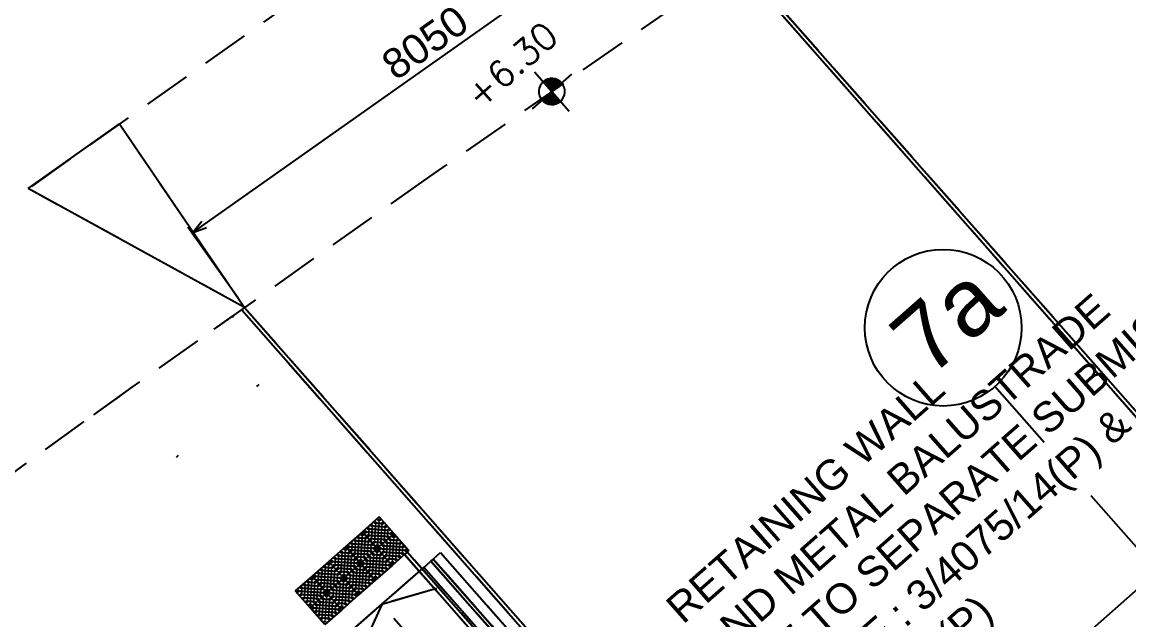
# Model space of a CAD drawing. Header units: millimetres. Extents: x 832728086 to 834530684, y 817551485 to 818349469.
# Drawn here: x 834290311 to 834305145, y 818025595 to 818033608 of the extents above; entities that cross this region are included whole.
import ezdxf

# ---------------------------------------------------------------- set-up
doc = ezdxf.new("R2010")
doc.units = ezdxf.units.MM
doc.header["$LTSCALE"] = 100
for name, pattern in [('CENTER', [2, 1.25, -0.25, 0.25, -0.25]), ('Grid Line', [22.225, 12.7, -3.175, 3.175, -3.175]), ('Hidden', [9.525, 6.35, -3.175])]:
    doc.linetypes.add(name, pattern=pattern)
for name, color, linetype in [('+C-10', 10, 'Continuous'), ('+C-160', 160, 'Hidden'), ('+FS10', 10, 'Continuous'), ('DLN020__', 6, 'Continuous'), ('DLN030_1', 1, 'Continuous'), ('DLN051__', 7, 'Continuous'), ('DLN240__', 1, 'Continuous'), ('DLN810__', 7, 'Continuous'), ('DLN980__', 1, 'Continuous'), ('LEVEL', 7, 'Continuous')]:
    doc.layers.add(name, color=color, linetype=linetype)
doc.layers.add('Tactile', color=251, linetype='Continuous', lineweight=5)
doc.styles.add('romans', font='romans.shx')
doc.styles.get("Standard").update_dxf_attribs({"font": 'swiss.ttf'})
doc.styles.add('Swis721tBT', font='swissl.ttf')
doc.dimstyles.new('INTDIM', dxfattribs={"dimtxt": 200, "dimasz": 125, "dimexe": 100, "dimexo": 150, "dimgap": 80, "dimtad": 1, "dimdec": 0, "dimzin": 9, "dimdsep": 46, "dimtxsty": 'Swis721tBT', "dimblk": 'OPEN30', "dimcen": -125, "dimclrd": 256, "dimclre": 256, "dimclrt": 2, "dimaunit": 1, "dimadec": 1, "dimazin": 0, "dimtfac": 0.444444, "dimtdec": 0, "dimtix": 1, "dimtmove": 2, "dimatfit": 3, "dimldrblk": 'OPEN30', "dimfxl": 0, "dimtolj": 1, "dimlwd": -1, "dimlwe": -1, "dimarcsym": 0})

# ---------------------------------------------------------------- blocks, each defined once
blk = doc.blocks.new('_Open30')
at = {"color": 0, "linetype": 'ByBlock', "lineweight": -2}
for p, q in [((-1, 0.268), (0, 0)), ((0, 0), (-1, -0.268)), ((0, 0), (-1, 0))]:
    blk.add_line(p, q, dxfattribs=at)
blk = doc.blocks.new('*D22')
at = {"layer": 'Defpoints', "color": 0}
for p in [(834305899, 818025826), (834306600, 818025030), (834301076, 818016928)]:
    blk.add_point(p, dxfattribs=at)
at = {"layer": 'DLN030_1', "linetype": 'Continuous'}
for p, q in [((834305998, 818025714), (834306666, 818024955)), ((834299619, 818018886), (834306450, 818024898)), ((834300976, 818017040), (834299402, 818018829))]:
    blk.add_line(p, q, dxfattribs=at)
at = {"layer": 'DLN030_1', "xscale": 200, "yscale": 200, "zscale": 200}
for p, rotation in [((834306600, 818025030), 41.35019658542596), ((834299468, 818018754), 221.3501965854259)]:
    blk.add_blockref('_Open30', p, dxfattribs=dict(at, rotation=rotation))
at = {"layer": 'DLN030_1', "color": 2, "insert": (834302846, 818022106), "char_height": 400, "attachment_point": 5, "rotation": 41.3502, "style": 'Swis721tBT'}
blk.add_mtext('\\A1;9500', dxfattribs=at)
blk = doc.blocks.new('*D27')
at = {"layer": 'Defpoints', "color": 0}
for p in [(834319694, 818041484), (834321070, 818039921), (834269173, 817997022)]:
    blk.add_point(p, dxfattribs=at)
at = {"layer": 'DLN030_1', "linetype": 'Continuous'}
for p, q in [((834319793, 818041372), (834321136, 818039846)), ((834270699, 817995591), (834320919, 818039789)), ((834269272, 817996909), (834270615, 817995384))]:
    blk.add_line(p, q, dxfattribs=at)
at = {"layer": 'DLN030_1', "xscale": 200, "yscale": 200, "zscale": 200}
for p, rotation in [((834321070, 818039921), 41.35019658542596), ((834270548, 817995459), 221.3501965854259)]:
    blk.add_blockref('_Open30', p, dxfattribs=dict(at, rotation=rotation))
at = {"layer": 'DLN030_1', "color": 2, "insert": (834294850, 818017825), "char_height": 400, "attachment_point": 1, "rotation": 41.3502, "line_spacing_factor": 0.938532, "style": 'Swis721tBT'}
blk.add_mtext('\\A1;67300', dxfattribs=at)
blk = doc.blocks.new('*X5')
at = {"color": 0}
for p, q in [((45956, 42700), (46156, 42700)), ((45956, 42694), (46156, 42694)), ((45957, 42688), (46156, 42688)), ((45957, 42681), (46156, 42681)), ((45958, 42675), (46156, 42675)), ((45959, 42669), (46156, 42669)), ((45960, 42662), (46156, 42662)), ((45962, 42656), (46156, 42656)), ((45964, 42650), (46156, 42650)), ((45965, 42644), (46156, 42644)), ((45968, 42638), (46156, 42638)), ((45970, 42631), (46156, 42631)), ((45973, 42625), (46156, 42625)), ((45975, 42619), (46156, 42619)), ((45978, 42612), (46156, 42612)), ((45982, 42606), (46156, 42606)), ((45986, 42600), (46156, 42600)), ((45990, 42594), (46156, 42594)), ((45994, 42588), (46156, 42588)), ((45999, 42581), (46156, 42581)), ((46004, 42575), (46156, 42575)), ((46009, 42569), (46156, 42569)), ((46015, 42562), (46156, 42562)), ((46022, 42556), (46156, 42556)), ((46029, 42550), (46156, 42550)), ((46037, 42544), (46156, 42544)), ((46047, 42538), (46156, 42538)), ((46057, 42531), (46156, 42531)), ((46069, 42525), (46156, 42525)), ((46083, 42519), (46156, 42519)), ((46102, 42512), (46156, 42512)), ((46133, 42506), (46156, 42506))]:
    blk.add_line(p, q, dxfattribs=at)
blk = doc.blocks.new('*X4')
at = {"color": 0}
for p, q in [((46156, 42900), (46200, 42900)), ((46156, 42894), (46222, 42894)), ((46156, 42888), (46238, 42888)), ((46156, 42881), (46250, 42881)), ((46156, 42875), (46261, 42875)), ((46156, 42869), (46271, 42869)), ((46156, 42862), (46279, 42862)), ((46156, 42856), (46287, 42856)), ((46156, 42850), (46294, 42850)), ((46156, 42844), (46300, 42844)), ((46156, 42838), (46306, 42838)), ((46156, 42831), (46311, 42831)), ((46156, 42825), (46316, 42825)), ((46156, 42819), (46320, 42819)), ((46156, 42812), (46324, 42812)), ((46156, 42806), (46328, 42806)), ((46156, 42800), (46332, 42800)), ((46156, 42794), (46335, 42794)), ((46156, 42788), (46338, 42788)), ((46156, 42781), (46341, 42781)), ((46156, 42775), (46343, 42775)), ((46156, 42769), (46345, 42769)), ((46156, 42762), (46347, 42762)), ((46156, 42756), (46349, 42756)), ((46156, 42750), (46351, 42750)), ((46156, 42744), (46352, 42744)), ((46156, 42738), (46353, 42738)), ((46156, 42731), (46354, 42731)), ((46156, 42725), (46355, 42725)), ((46156, 42719), (46355, 42719)), ((46156, 42712), (46356, 42712)), ((46156, 42706), (46356, 42706))]:
    blk.add_line(p, q, dxfattribs=at)
blk = doc.blocks.new('ELFIN')
at = {"layer": 'LEVEL'}
for p, q in [((0, 0.5), (0, 0)), ((0, 0), (-0.5, 0)), ((0, 0), (0, -0.5)), ((0.5, 0), (0, 0))]:
    blk.add_line(p, q, dxfattribs=at)
for start, end in [(90, 180), (0, 90), (180, 270), (270, 0)]:
    blk.add_arc((0, 0), 0.25, start, end, dxfattribs=at)
at = {"layer": 'LEVEL', "xscale": 0.00125, "yscale": 0.00125, "zscale": 0.00125}
for name in ['*X4', '*X5']:
    blk.add_blockref(name, (-57.695, -53.381), dxfattribs=at)
at = {"layer": 'LEVEL', "style": 'romans'}
blk.add_attdef('ELFIN', (0.254, 0.347), '', height=0.5, dxfattribs=at)
blk = doc.blocks.new('*D81')
at = {"layer": 'Defpoints', "color": 0}
for p in [(834299165, 818035423), (834299868, 818034427, 0), (834293292, 818029783, 0)]:
    blk.add_point(p, dxfattribs=at)
at = {"layer": 'DLN030_1', "linetype": 'Continuous'}
for p, q in [((834299781, 818034550), (834299107, 818035504)), ((834292752, 818030894), (834299001, 818035307)), ((834293205, 818029906), (834292531, 818030860))]:
    blk.add_line(p, q, dxfattribs=at)
at = {"layer": 'DLN030_1', "xscale": 200, "yscale": 200, "zscale": 200}
for p, rotation in [((834299165, 818035423), 35.22979827931187), ((834292589, 818030779), 215.2297982793119)]:
    blk.add_blockref('_Open30', p, dxfattribs=dict(at, rotation=rotation))
at = {"layer": 'DLN030_1', "color": 2, "insert": (834295712, 818033334), "char_height": 400, "attachment_point": 5, "rotation": 35.2298, "style": 'Swis721tBT'}
blk.add_mtext('\\A1;8050', dxfattribs=at)
blk = doc.blocks.new('turning 1')
at = {"layer": 'Tactile'}
blk.add_lwpolyline([(0, 0), (300, 0), (300, -300), (0, -300)], close=True, dxfattribs=at)
for centre in [(30, -30), (30, -90), (30, -150), (60, -60), (60, -120), (90, -30), (90, -90), (90, -150), (120, -60), (120, -120), (150, -30), (150, -90), (150, -150), (180, -60), (180, -120), (210, -30), (210, -90), (210, -150), (240, -60), (240, -120), (270, -30), (270, -90), (270, -150), (30, -210), (30, -270), (60, -180), (60, -240), (90, -210), (90, -270), (120, -180), (120, -240), (150, -210), (150, -270), (180, -180), (180, -240), (210, -210), (210, -270), (240, -180), (240, -240), (270, -210), (270, -270)]:
    blk.add_circle(centre, 11, dxfattribs=at)
blk = doc.blocks.new('A$C62367616')
at = {"layer": 'Tactile', "ltscale": 20, "rotation": 0.02040770575071527}
for p in [(0, 450), (0, 150), (0, -150)]:
    blk.add_blockref('turning 1', p, dxfattribs=at)
blk = doc.blocks.new('A$C03875627')
at = {"layer": 'Tactile', "xscale": -1, "rotation": 90.00006761008115}
for p in [(33900, 18200, 0), (34500, 18200, 0)]:
    blk.add_blockref('A$C62367616', p, dxfattribs=at)
at = {"layer": 'Tactile', "rotation": 90.0000677499662}
for p in [(33900, 17600, 0), (34500, 17600, 0), (34050, 6700, 0), (34350, 6700, 0), (34050, 6400, 0), (34350, 6400, 0)]:
    blk.add_blockref('A$C62367616', p, dxfattribs=at)
blk = doc.blocks.new('A$C062A3D83')
at = {"layer": '+C-160'}
for p, q in [((-23442, 29133, 0), (-10556, 14492, 0)), ((-23442, 29133, 0), (-13133, 17420, 0)), ((-23400, 29162, 0), (-10519, 14525, 0)), ((-32940, 26116, 0), (-31715, 26983, 0)), ((-31715, 26983, 0), (-30042, 24523, 0)), ((-30042, 24523, 0), (-32940, 26116, 0)), ((-30079, 24490, 0), (-14723, 7042, 0)), ((-30042, 24523, 0), (-14686, 7075, 0)), ((-30042, 24523, 0), (-19139, 12135, 0)), ((-30206, 24407, 0), (-30451, 24232, 735)), ((-30190, 24389, 0), (-30206, 24407, 0)), ((-31722, 23329, 4531), (-31967, 23154, 5266)), ((-27861, 21243, 0), (-27898, 21210, 0)), ((-27861, 21243, 0), (-27898, 21210, 0)), ((-25352, 18393, 0), (-27861, 21243, 0)), ((-21056, 13511, 0), (-27861, 21243, 0)), ((-27640, 21038, 0), (-27415, 21236, 0)), ((-27640, 21038, 0), (-27415, 21236, 0)), ((-27415, 21236, 0), (-19157, 11853, 0)), ((-27415, 21236, 0), (-19289, 12003, 0)), ((-27898, 21210, 0), (-25390, 18360, 0)), ((-21094, 13478, 0), (-27898, 21210, 0)), ((-27513, 21150, 0), (-27543, 21124, 0)), ((-27543, 21124, 0), (-19416, 11890, 0)), ((-27543, 21124, 0), (-19384, 11853, 0)), ((-27543, 21124, 0), (-19416, 11890, 0)), ((-19386, 11917, 0), (-27513, 21150, 0)), ((-27513, 21150, 0), (-19354, 11879, 0)), ((-27513, 21150, 0), (-19386, 11917, 0)), ((-28766, 20047, 0), (-27640, 21038, 0)), ((-28766, 20047, 0), (-27640, 21038, 0)), ((-19481, 11767, 0), (-27640, 21038, 0)), ((-19514, 11804, 0), (-27640, 21038, 0)), ((-27465, 20756, 0), (-28203, 20542, 0)), ((-27465, 20756, 0), (-28203, 20542, 0)), ((-28203, 20542, 0), (-28517, 19847, 0)), ((-28203, 20542, 0), (-28517, 19847, 0))]:
    blk.add_line(p, q, dxfattribs=at)
blk.add_lwpolyline([(-32940, 26116), (-31715, 26983), (-30042, 24523), (-32940, 26116)], dxfattribs=at)
at = {"layer": '+C-160', "elevation": 0}
for points in [[(-28460, 21516), (-28262, 21290), (-28037, 21489), (-28235, 21714)], [(-28685, 21317), (-28487, 21092), (-28262, 21290), (-28460, 21516)], [(-28064, 21065), (-28262, 21290), (-28037, 21489), (-27839, 21263)], [(-28911, 21119), (-28712, 20894), (-28487, 21092), (-28685, 21317)], [(-28911, 21119), (-28712, 20894), (-28487, 21092), (-28685, 21317)], [(-28289, 20867), (-28487, 21092), (-28262, 21290), (-28064, 21065)], [(-29136, 20921), (-28938, 20696), (-28712, 20894), (-28911, 21119)], [(-28514, 20669), (-28712, 20894), (-28487, 21092), (-28289, 20867)], [(-28514, 20669), (-28712, 20894), (-28487, 21092), (-28289, 20867)], [(-29361, 20723), (-29163, 20498), (-28938, 20696), (-29136, 20921)], [(-28739, 20471), (-28938, 20696), (-28712, 20894), (-28514, 20669)], [(-28965, 20272), (-29163, 20498), (-28938, 20696), (-28739, 20471)]]:
    blk.add_lwpolyline(points, close=True, dxfattribs=at)
at = {"layer": '+C-160'}
for points in [[(-7056, 40086, 0), (-15384, 34549, 0), (-17735, 32987, 0), (-20648, 31035, 0), (-23547, 29062, 0), (-24202, 28612, 0), (-27563, 26278, 0), (-31550, 23455, 0), (-32197, 22992, 0), (-35510, 20592, 0), (-37489, 19138, 0), (-39440, 17689, 0), (-40930, 16573, 0), (-47399, 11707, 0), (-55390, 5696, 0), (-63209, -545, 0), (-66288, -3003, 0), (-67610, -4057, 0), (-71028, -6786, 0), (-78847, -13027, 0), (-86666, -19268, 0), (-88540, -20678, 0)], [(-8703, 42563, 0), (-17031, 37027, 0), (-19382, 35464, 0), (-22313, 33500, 0), (-25229, 31515, 0), (-25888, 31063, 0), (-29270, 28715, 0), (-33282, 25874, 0), (-33932, 25408, 0), (-37265, 22994, 0), (-39256, 21531, 0), (-41219, 20074, 0), (-42718, 18950, 0), (-49187, 14085, 0), (-57179, 8073, 0), (-64998, 1832, 0), (-68077, -625, 0), (-69398, -1680, 0), (-72816, -4409, 0), (-80635, -10650, 0), (-88454, -16890, 0)]]:
    blk.add_polyline3d(points, dxfattribs=at)
for centre in [(-28238, 21671, 0), (-28418, 21513, 0), (-28376, 21510, 0), (-28373, 21552, 0), (-28333, 21507, 0), (-28331, 21550, 0), (-28328, 21592, 0), (-28291, 21505, 0), (-28288, 21547, 0), (-28285, 21589, 0), (-28283, 21632, 0), (-28249, 21502, 0), (-28246, 21544, 0), (-28243, 21587, 0), (-28240, 21629, 0), (-28206, 21499, 0), (-28203, 21542, 0), (-28201, 21584, 0), (-28198, 21626, 0), (-28161, 21539, 0), (-28158, 21581, 0), (-28119, 21536, 0), (-28598, 21354, 0), (-28556, 21352, 0), (-28553, 21394, 0), (-28513, 21349, 0), (-28511, 21391, 0), (-28508, 21434, 0), (-28468, 21389, 0), (-28466, 21431, 0), (-28463, 21473, 0), (-28426, 21386, 0), (-28423, 21428, 0), (-28384, 21383, 0), (-28378, 21468, 0), (-28339, 21423, 0), (-28336, 21465, 0), (-28299, 21378, 0), (-28296, 21420, 0), (-28294, 21462, 0), (-28257, 21375, 0), (-28254, 21417, 0), (-28251, 21460, 0), (-28214, 21372, 0), (-28212, 21415, 0), (-28209, 21457, 0), (-28169, 21412, 0), (-28167, 21454, 0), (-28164, 21497, 0), (-28130, 21367, 0), (-28124, 21452, 0), (-28122, 21494, 0), (-28087, 21364, 0), (-28085, 21407, 0), (-28079, 21491, 0), (-28045, 21362, 0), (-28042, 21404, 0), (-28040, 21446, 0), (-28003, 21359, 0), (-28000, 21401, 0), (-27960, 21356, 0), (-28733, 21235, 0), (-28733, 21235, 0), (-28691, 21233, 0), (-28691, 21233, 0), (-28688, 21275, 0), (-28688, 21275, 0), (-28648, 21230, 0), (-28648, 21230, 0), (-28643, 21315, 0), (-28603, 21270, 0), (-28601, 21312, 0), (-28564, 21225, 0), (-28561, 21267, 0), (-28558, 21309, 0), (-28521, 21222, 0), (-28519, 21264, 0), (-28516, 21307, 0), (-28479, 21219, 0), (-28476, 21262, 0), (-28474, 21304, 0), (-28471, 21346, 0), (-28437, 21216, 0), (-28434, 21259, 0), (-28431, 21301, 0), (-28429, 21343, 0), (-28394, 21214, 0), (-28392, 21256, 0), (-28389, 21298, 0), (-28386, 21341, 0), (-28349, 21253, 0), (-28347, 21296, 0), (-28344, 21338, 0), (-28310, 21208, 0), (-28304, 21293, 0), (-28267, 21206, 0), (-28265, 21248, 0), (-28259, 21333, 0), (-28225, 21203, 0), (-28220, 21288, 0), (-28180, 21243, 0), (-28177, 21285, 0), (-28175, 21327, 0), (-28138, 21240, 0), (-28135, 21282, 0), (-28132, 21325, 0), (-28095, 21237, 0), (-28093, 21280, 0), (-28090, 21322, 0), (-28053, 21235, 0), (-28050, 21277, 0), (-28048, 21319, 0), (-28011, 21232, 0), (-28008, 21274, 0), (-28005, 21316, 0), (-27968, 21229, 0), (-27966, 21271, 0), (-27963, 21314, 0), (-27926, 21226, 0), (-27923, 21269, 0), (-27921, 21311, 0), (-27881, 21266, 0), (-28913, 21077, 0), (-28868, 21116, 0), (-28868, 21116, 0), (-28829, 21071, 0), (-28829, 21071, 0), (-28826, 21114, 0), (-28826, 21114, 0), (-28823, 21156, 0), (-28823, 21156, 0), (-28786, 21069, 0), (-28786, 21069, 0), (-28784, 21111, 0), (-28784, 21111, 0), (-28781, 21153, 0), (-28781, 21153, 0), (-28778, 21196, 0), (-28778, 21196, 0), (-28744, 21066, 0), (-28744, 21066, 0), (-28741, 21108, 0), (-28741, 21108, 0), (-28739, 21151, 0), (-28739, 21151, 0), (-28736, 21193, 0), (-28736, 21193, 0), (-28702, 21063, 0), (-28702, 21063, 0), (-28699, 21106, 0), (-28699, 21106, 0), (-28696, 21148, 0), (-28696, 21148, 0), (-28694, 21190, 0), (-28694, 21190, 0), (-28659, 21061, 0), (-28659, 21061, 0), (-28657, 21103, 0), (-28657, 21103, 0), (-28654, 21145, 0), (-28654, 21145, 0), (-28651, 21188, 0), (-28651, 21188, 0), (-28617, 21058, 0), (-28617, 21058, 0), (-28614, 21100, 0), (-28614, 21100, 0), (-28612, 21143, 0), (-28612, 21143, 0), (-28609, 21185, 0), (-28609, 21185, 0), (-28575, 21055, 0), (-28575, 21055, 0), (-28572, 21098, 0), (-28572, 21098, 0), (-28569, 21140, 0), (-28569, 21140, 0), (-28530, 21095, 0), (-28530, 21095, 0), (-28524, 21180, 0), (-28485, 21134, 0), (-28482, 21177, 0), (-28445, 21089, 0), (-28439, 21174, 0), (-28403, 21087, 0), (-28400, 21129, 0), (-28360, 21084, 0), (-28358, 21126, 0), (-28355, 21169, 0), (-28318, 21081, 0), (-28315, 21124, 0), (-28312, 21166, 0), (-28276, 21079, 0), (-28273, 21121, 0), (-28270, 21163, 0), (-28233, 21076, 0), (-28230, 21118, 0), (-28228, 21161, 0), (-28191, 21073, 0), (-28188, 21116, 0), (-28185, 21158, 0), (-28149, 21071, 0), (-28146, 21113, 0), (-28140, 21198, 0), (-28106, 21068, 0), (-28101, 21153, 0), (-28098, 21195, 0), (-28061, 21107, 0), (-28058, 21150, 0), (-28056, 21192, 0), (-28016, 21147, 0), (-28013, 21189, 0), (-27971, 21187, 0), (-29094, 20918, 0), (-29051, 20916, 0), (-29048, 20958, 0), (-29009, 20913, 0), (-29006, 20955, 0), (-29003, 20998, 0), (-28966, 20910, 0), (-28964, 20952, 0), (-28961, 20995, 0), (-28958, 21037, 0), (-28924, 20907, 0), (-28921, 20950, 0), (-28919, 20992, 0), (-28916, 21034, 0), (-28882, 20905, 0), (-28879, 20947, 0), (-28876, 20989, 0), (-28874, 21032, 0), (-28837, 20944, 0), (-28834, 20987, 0), (-28794, 20942, 0), (-28789, 21026, 0), (-28789, 21026, 0), (-28749, 20981, 0), (-28749, 20981, 0), (-28747, 21024, 0), (-28747, 21024, 0), (-28710, 20936, 0), (-28710, 20936, 0), (-28707, 20979, 0), (-28707, 20979, 0), (-28704, 21021, 0), (-28704, 21021, 0), (-28665, 20976, 0), (-28665, 20976, 0), (-28662, 21018, 0), (-28662, 21018, 0), (-28625, 20931, 0), (-28625, 20931, 0), (-28620, 21016, 0), (-28620, 21016, 0), (-28583, 20928, 0), (-28583, 20928, 0), (-28580, 20971, 0), (-28580, 20971, 0), (-28540, 20925, 0), (-28540, 20925, 0), (-28538, 20968, 0), (-28538, 20968, 0), (-28535, 21010, 0), (-28535, 21010, 0), (-28498, 20923, 0), (-28498, 20923, 0), (-28495, 20965, 0), (-28495, 20965, 0), (-28493, 21007, 0), (-28493, 21007, 0), (-28490, 21050, 0), (-28490, 21050, 0), (-28456, 20920, 0), (-28456, 20920, 0), (-28453, 20962, 0), (-28453, 20962, 0), (-28450, 21005, 0), (-28450, 21005, 0), (-28413, 20917, 0), (-28413, 20917, 0), (-28411, 20960, 0), (-28411, 20960, 0), (-28405, 21044, 0), (-28371, 20915, 0), (-28371, 20915, 0), (-28366, 20999, 0), (-28363, 21042, 0), (-28326, 20954, 0), (-28323, 20997, 0), (-28321, 21039, 0), (-28286, 20909, 0), (-28284, 20952, 0), (-28281, 20994, 0), (-28278, 21036, 0), (-28241, 20949, 0), (-28239, 20991, 0), (-28236, 21034, 0), (-28196, 20989, 0), (-28194, 21031, 0), (-28151, 21028, 0), (-29274, 20760, 0), (-29231, 20757, 0), (-29229, 20799, 0), (-29186, 20797, 0), (-29184, 20839, 0), (-29144, 20794, 0), (-29141, 20836, 0), (-29139, 20879, 0), (-29102, 20791, 0), (-29099, 20834, 0), (-29059, 20789, 0), (-29054, 20873, 0), (-29014, 20828, 0), (-29012, 20871, 0), (-28975, 20783, 0), (-28972, 20825, 0), (-28969, 20868, 0), (-28932, 20780, 0), (-28930, 20823, 0), (-28927, 20865, 0), (-28890, 20778, 0), (-28887, 20820, 0), (-28885, 20862, 0), (-28845, 20817, 0), (-28842, 20860, 0), (-28839, 20902, 0), (-28805, 20772, 0), (-28800, 20857, 0), (-28797, 20899, 0), (-28763, 20770, 0), (-28760, 20812, 0), (-28755, 20897, 0), (-28721, 20767, 0), (-28718, 20809, 0), (-28715, 20852, 0), (-28678, 20764, 0), (-28676, 20807, 0), (-28670, 20891, 0), (-28670, 20891, 0), (-28636, 20762, 0), (-28630, 20846, 0), (-28630, 20846, 0), (-28628, 20889, 0), (-28628, 20889, 0), (-28591, 20801, 0), (-28591, 20801, 0), (-28588, 20844, 0), (-28588, 20844, 0), (-28585, 20886, 0), (-28585, 20886, 0), (-28551, 20756, 0), (-28551, 20756, 0), (-28548, 20798, 0), (-28548, 20798, 0), (-28546, 20841, 0), (-28546, 20841, 0), (-28543, 20883, 0), (-28543, 20883, 0), (-28506, 20796, 0), (-28506, 20796, 0), (-28503, 20838, 0), (-28503, 20838, 0), (-28501, 20880, 0), (-28501, 20880, 0), (-28464, 20793, 0), (-28464, 20793, 0), (-28461, 20835, 0), (-28461, 20835, 0), (-28458, 20878, 0), (-28458, 20878, 0), (-28421, 20790, 0), (-28421, 20790, 0), (-28419, 20833, 0), (-28419, 20833, 0), (-28416, 20875, 0), (-28416, 20875, 0), (-28376, 20830, 0), (-28376, 20830, 0), (-28374, 20872, 0), (-28374, 20872, 0), (-28331, 20870, 0), (-28331, 20870, 0), (-29319, 20720, 0), (-29279, 20675, 0), (-29276, 20717, 0), (-29239, 20630, 0), (-29237, 20672, 0), (-29234, 20715, 0), (-29197, 20627, 0), (-29194, 20670, 0), (-29192, 20712, 0), (-29189, 20754, 0), (-29155, 20625, 0), (-29152, 20667, 0), (-29149, 20709, 0), (-29147, 20752, 0), (-29112, 20622, 0), (-29110, 20664, 0), (-29107, 20707, 0), (-29104, 20749, 0), (-29070, 20619, 0), (-29067, 20662, 0), (-29065, 20704, 0), (-29062, 20746, 0), (-29025, 20659, 0), (-29022, 20701, 0), (-29020, 20743, 0), (-28985, 20614, 0), (-28980, 20698, 0), (-28943, 20611, 0), (-28940, 20653, 0), (-28935, 20738, 0), (-28901, 20608, 0), (-28895, 20693, 0), (-28856, 20648, 0), (-28853, 20690, 0), (-28850, 20733, 0), (-28813, 20645, 0), (-28811, 20688, 0), (-28808, 20730, 0), (-28771, 20643, 0), (-28768, 20685, 0), (-28766, 20727, 0), (-28729, 20640, 0), (-28726, 20682, 0), (-28723, 20725, 0), (-28686, 20637, 0), (-28684, 20680, 0), (-28681, 20722, 0), (-28644, 20635, 0), (-28641, 20677, 0), (-28639, 20719, 0), (-28602, 20632, 0), (-28599, 20674, 0), (-28596, 20716, 0), (-28557, 20671, 0), (-28512, 20711, 0), (-28512, 20711, 0), (-28509, 20753, 0), (-28509, 20753, 0), (-28466, 20751, 0), (-28466, 20751, 0), (-29200, 20585, 0), (-29160, 20540, 0), (-29157, 20582, 0), (-29121, 20495, 0), (-29115, 20580, 0), (-29078, 20492, 0), (-29075, 20534, 0), (-29036, 20489, 0), (-29033, 20532, 0), (-29030, 20574, 0), (-28993, 20487, 0), (-28991, 20529, 0), (-28988, 20571, 0), (-28951, 20484, 0), (-28948, 20526, 0), (-28946, 20569, 0), (-28909, 20481, 0), (-28906, 20524, 0), (-28903, 20566, 0), (-28866, 20479, 0), (-28864, 20521, 0), (-28861, 20563, 0), (-28824, 20476, 0), (-28821, 20518, 0), (-28816, 20603, 0), (-28782, 20473, 0), (-28776, 20558, 0), (-28774, 20600, 0), (-28737, 20513, 0), (-28734, 20555, 0), (-28731, 20598, 0), (-28692, 20553, 0), (-28689, 20595, 0), (-28647, 20592, 0), (-29081, 20450, 0), (-29041, 20405, 0), (-29039, 20447, 0), (-29002, 20360, 0), (-28999, 20402, 0), (-28996, 20444, 0), (-28959, 20357, 0), (-28957, 20399, 0), (-28954, 20442, 0), (-28917, 20354, 0), (-28914, 20397, 0), (-28912, 20439, 0), (-28872, 20394, 0), (-28869, 20436, 0), (-28827, 20434, 0)]:
    blk.add_circle(centre, 11, dxfattribs=at)
at = {"layer": '+C-160', "ltscale": 4}
blk.add_open_spline([(-72340, -33621), (-20541, 11966), (31258, 57553)], degree=2, dxfattribs=at)

msp = doc.modelspace()

# ---------------------------------------------------------------- linework, layer by layer
at = {"layer": '+FS10', "elevation": -0.0996}
msp.add_lwpolyline([(834303916.979, 818017150.2088), (834303947.0057, 818017176.6345), (834295820.8124, 818026410.1591), (834295790.7857, 818026383.7334)], close=True, dxfattribs=at)
at = {"linetype": 'Hidden'}
for p, q in [((834293482.7752, 818028748.7734, -0.0837), (834293452.7478, 818028722.347, -0.0837)), ((834292379.2589, 818027777.6094, 0.0327), (834292409.2865, 818027804.0356, 0.0313))]:
    msp.add_line(p, q, dxfattribs=at)
at = {"layer": 'DLN020__', "linetype": 'Grid Line'}
msp.add_line((834367147.373, 817956232.2294), (834303349.7221, 818028723.3896), dxfattribs=at)
at = {"layer": 'DLN020__', "linetype": 'Continuous'}
msp.add_circle((834302656.0295, 818029511.6095), 1050, dxfattribs=at)
at = {"layer": 'DLN240__', "color": 3, "elevation": -0.056}
msp.add_lwpolyline([(834295868.0932, 818026015.8627), (834295130.1791, 818025802.3511), (834294815.8955, 818025107.4833)], dxfattribs=at)
at = {"layer": 'DLN810__', "color": 6}
for p, q in [((834299891.6165, 818034393.4056, -0.0703), (834312776.9564, 818019752.2196, -0.0703)), ((834299933.2745, 818034421.7529, -0.0703), (834312814.4884, 818019785.2551, -0.0703)), ((834293254.2687, 818029750.2954, -0.0967), (834308609.8817, 818012302.0202, -0.0926)), ((834293291.8032, 818029783.3282, -0.0967), (834308647.4162, 818012335.053, -0.0926))]:
    msp.add_line(p, q, dxfattribs=at)
at = {"layer": 'DLN810__'}
for p, q in [((834293127.6393, 818029667.0957, -0.0996), (834292881.8288, 818029492.3291, 734.6069)), ((834293143.4951, 818029649.0793, -0.0996), (834293127.6393, 818029667.0957, -0.0996)), ((834291611.7453, 818028589.3234, 4530.7778), (834291365.8523, 818028414.4981, 5265.7309)), ((834295472.4416, 818026503.1983, -0.0092), (834295434.9072, 818026470.1654, -0.0092)), ((834302239.6712, 818018738.0762, -0.0405), (834295434.9072, 818026470.1654, -0.0092)), ((834302277.2056, 818018771.1091, -0.0405), (834295472.4416, 818026503.1983, -0.0092)), ((834295693.1918, 818026297.8436, -0.0758), (834295918.4016, 818026496.0447, -0.0672)), ((834295918.4016, 818026496.0447, -0.0996), (834304176.5867, 818017112.5422, -0.0996)), ((834295790.7857, 818026383.7334, -0.0996), (834303949.7657, 818017112.9544, -0.0996)), ((834295820.8124, 818026410.1591, -0.0996), (834303979.7924, 818017139.3801, -0.0996)), ((834294567.1672, 818025306.8576, -0.0683), (834295693.1959, 818026297.839, -0.0437)), ((834303852.1331, 818017027.0304, -0.0782), (834295693.1918, 818026297.8436, -0.0437))]:
    msp.add_line(p, q, dxfattribs=at)
at = {"layer": 'DLN810__', "linetype": 'CENTER', "ltscale": 10}
msp.add_line((834301736.805, 818018295.5204, -0.056), (834295130.1795, 818025802.3507, -0.056), dxfattribs=at)
at = {"layer": 'DLN980__', "elevation": -0.0967}
msp.add_lwpolyline([(834290393.3051, 818031376.3293), (834291617.828, 818032243.324), (834293291.8032, 818029783.3282), (834290393.3051, 818031376.3293)], dxfattribs=at)

# ---------------------------------------------------------------- block references
at = {"layer": '+C-10', "rotation": 41.35019582799567}
msp.add_blockref('A$C03875627', (834280885.9554, 817990221.302), dxfattribs=at)
at = {"layer": '+C-160', "ltscale": 5}
msp.add_blockref('A$C062A3D83', (834323333.3128, 818005260.0327), dxfattribs=at)
at = {"layer": 'LEVEL'}
ref = msp.add_blockref('ELFIN', (834297410.9756, 818032677.305, -0.1431), dxfattribs=dict(at, xscale=699.9999999999998, yscale=699.9999999999998, zscale=699.9999999999998, rotation=41.35019582741477))
ref.add_attrib('ELFIN', '+6.30', (834296445.3244, 818032426.2479, -0.1431), dxfattribs={"height": 350, "rotation": 41.35019659, "style": 'romans'})

# ---------------------------------------------------------------- texts
at = {"color": 0, "insert": (834298904.247, 818025824.1365, 0.0803), "char_height": 400, "attachment_point": 1, "rotation": 41.35019583}
msp.add_mtext('RETAINING WALL\\PAND METAL BALUSTRADE\\PREF TO SEPARATE SUBMISSION\\PBD REF.: 3/4075/14(P) & \\P6/4075/14(P)', dxfattribs=at)
at = {"layer": 'DLN051__', "insert": (834301874.9803, 818029501.5692), "char_height": 900, "attachment_point": 1, "rotation": 41.35019583}
msp.add_mtext_dynamic_manual_height_columns('7a', width=1139.353471, gutter_width=1, heights=[0], dxfattribs=at)

# ---------------------------------------------------------------- dimensions: what is measured, and where the dimension line sits
at = {"layer": 'DLN030_1'}
dim = msp.add_linear_dim(base=(834321069.5771, 818039921.2284), p1=(834269172.9204, 817997021.7893), p2=(834319694.0633, 818041484.1793), angle=41.35019659, dimstyle='INTDIM', override={"dimtxt": 400, "dimasz": 200, "dimarcsym": 2}, dxfattribs=at)
dim.commit()
dim.dimension.update_dxf_attribs({"geometry": '*D27', "text_midpoint": (834295566.0396, 818018100.0065), "dimtype": 160})
dim = msp.add_aligned_dim(p1=(834293291.8032, 818029783.3282, -0.0967), p2=(834299867.7166, 818034427.2485, -0.0703), distance=1218.47, dimstyle='INTDIM', override={"dimtxt": 400, "dimasz": 200, "dimarcsym": 2}, dxfattribs=at)
dim.commit()
dim.dimension.update_dxf_attribs({"geometry": '*D81', "text_midpoint": (834295712.1454, 818033333.8533, -0.0709)})
dim = msp.add_linear_dim(base=(834306599.9671, 818025030.2438), p1=(834301075.5574, 818016927.8789), p2=(834305899.2318, 818025826.4661), angle=41.35019659, dimstyle='INTDIM', override={"dimtxt": 400, "dimasz": 200, "dimarcsym": 2}, dxfattribs=at)
dim.commit()
dim.dimension.update_dxf_attribs({"geometry": '*D22', "text_midpoint": (834302845.5479, 818022106.4817)})

doc.saveas('drawing.dxf')
